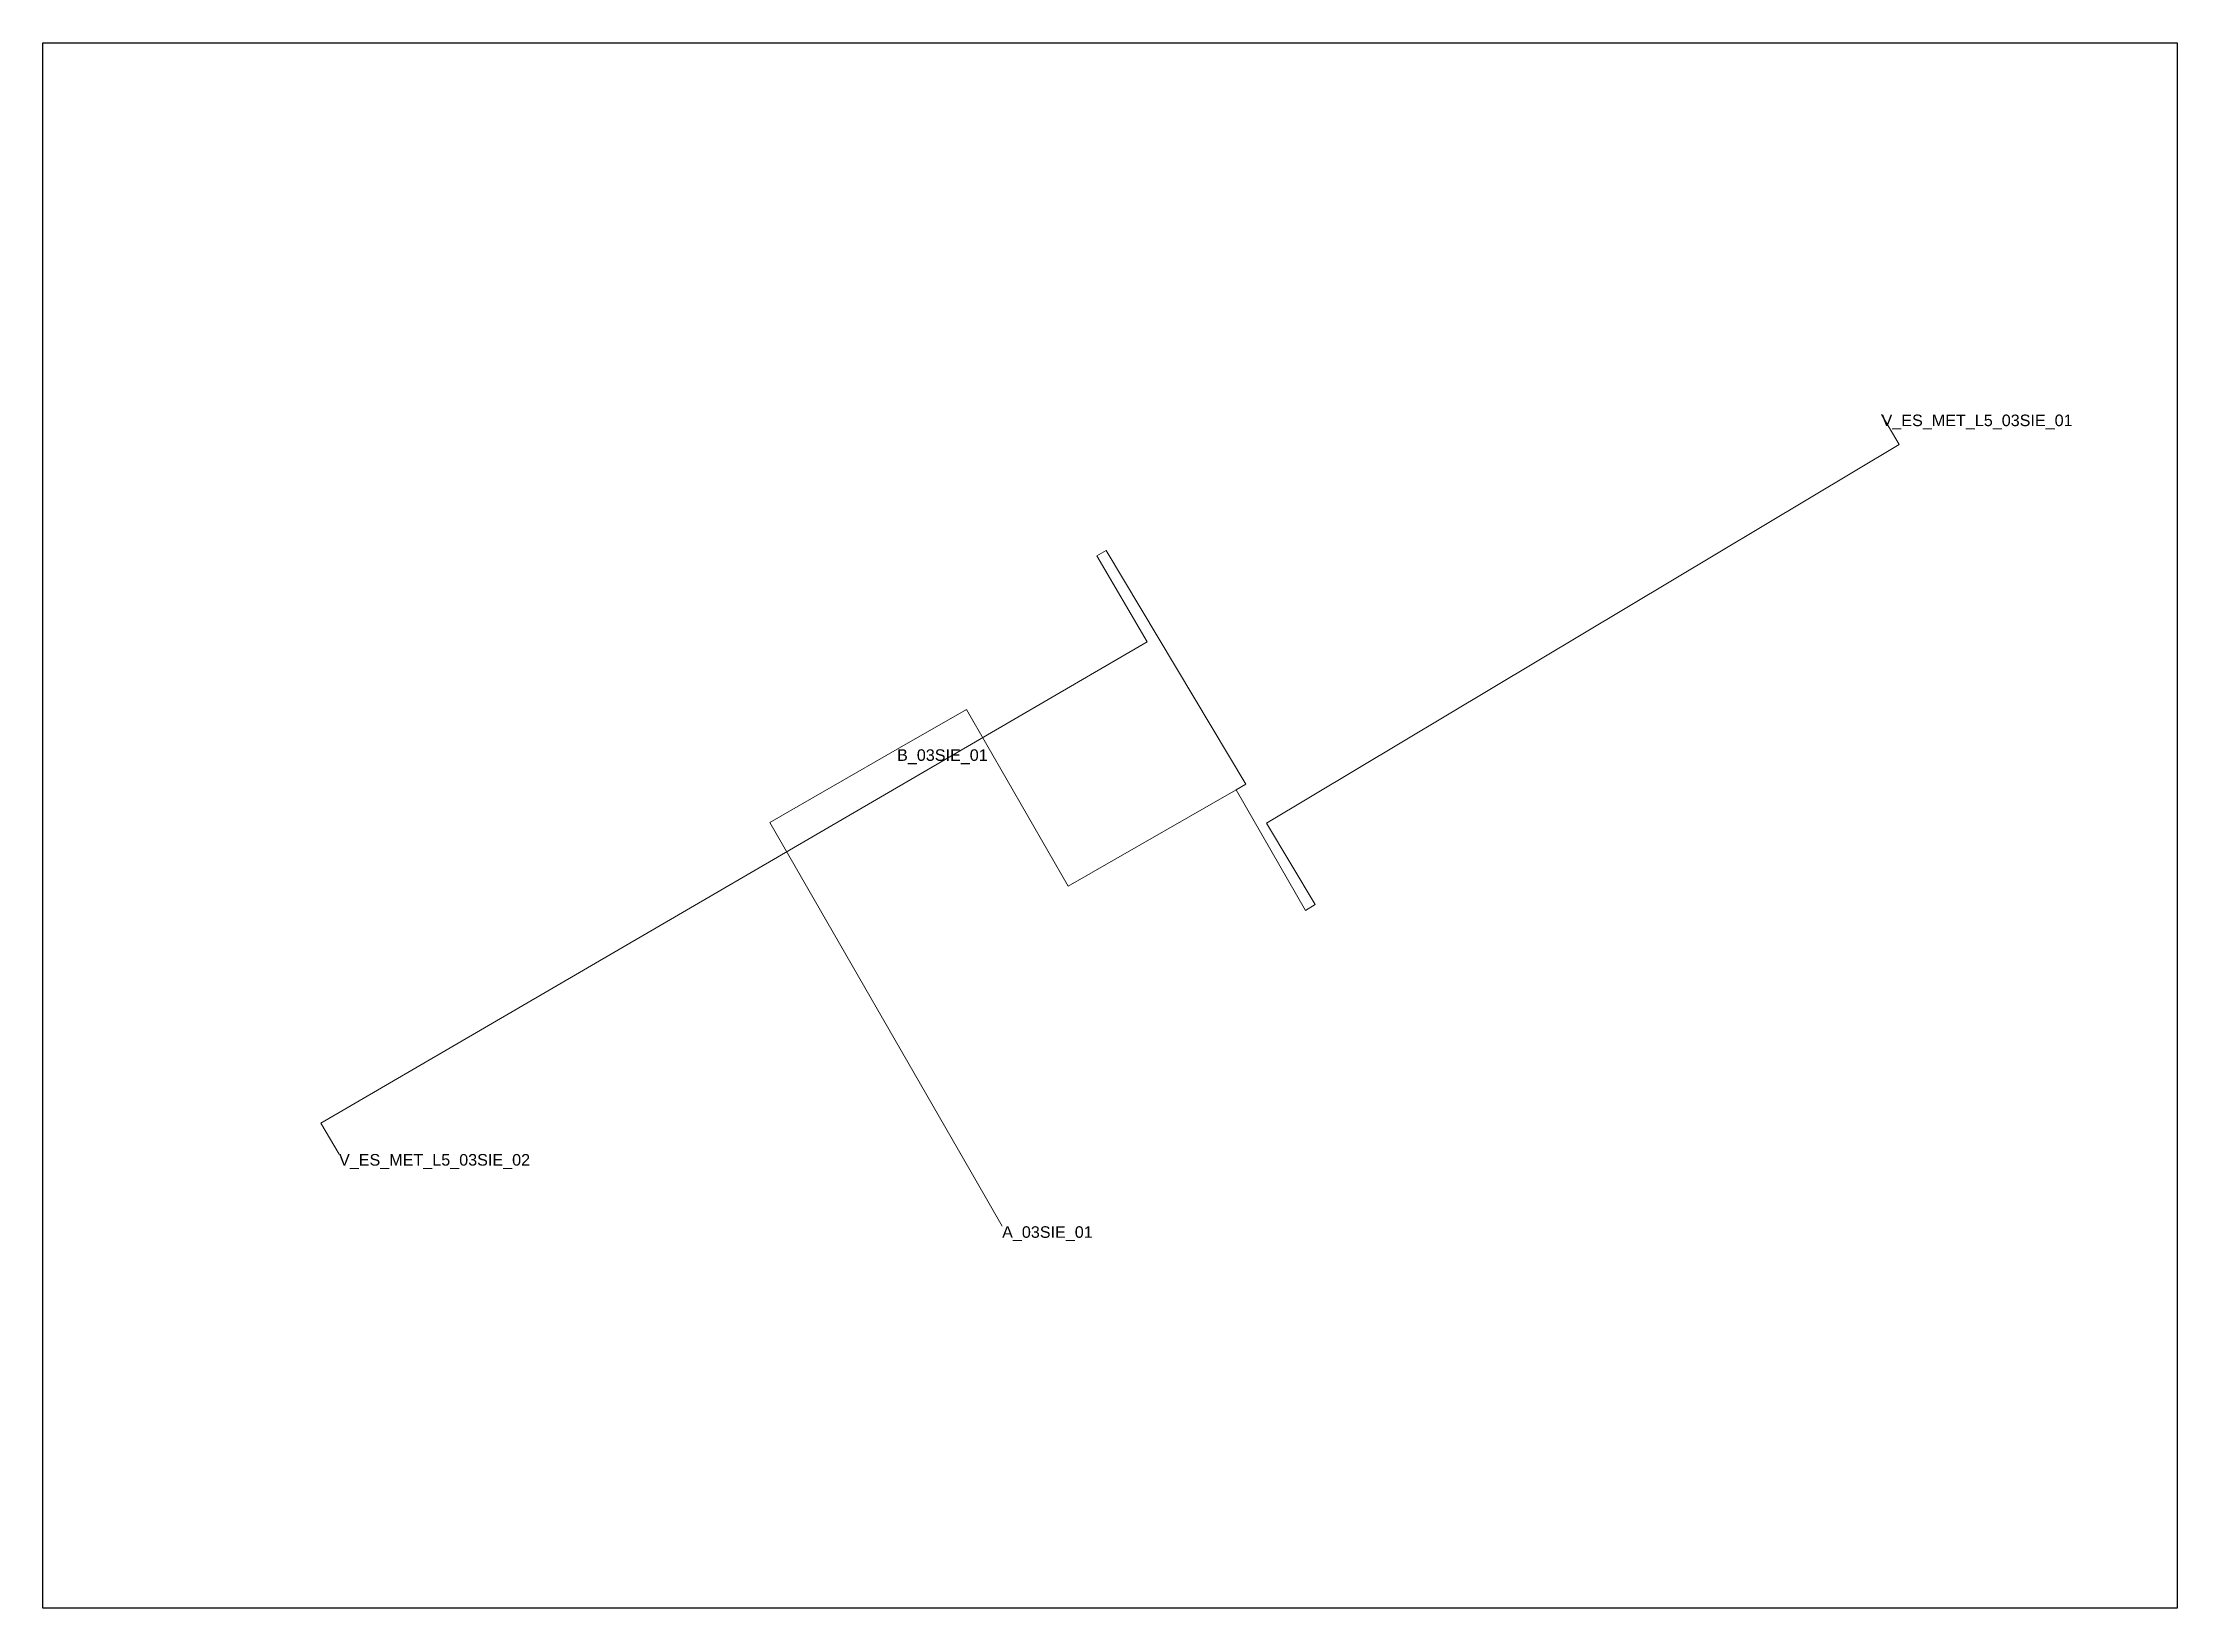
# Model space of a CAD drawing. Header units: metres. Extents: x 423373.2 to 423465.6, y 4579465.5 to 4579533.2.
import ezdxf

# ---------------------------------------------------------------- set-up
doc = ezdxf.new("R2010")
doc.units = ezdxf.units.M
doc.header["$MEASUREMENT"] = 0
for name, color, linetype, lineweight in [('01_A_AccesTren_t', 7, 'Continuous', 0), ('01_C_AccesExt_t', 7, 'Continuous', 0), ('01_I_Ascensor_l', 7, 'Continuous', 0), ('01_I_BarreraTarifaria_t', 7, 'Continuous', 0), ('01_I_Horitzontal_l', 7, 'Continuous', 0)]:
    doc.layers.add(name, color=color, linetype=linetype, lineweight=lineweight)
doc.styles.add('Style-Arial', font='arial.ttf')

# ---------------------------------------------------------------- blocks, each defined once
blk = doc.blocks.new('*U18')
for p, q in [((-46.200299, 33.886968), (-46.198299, 33.886968)), ((-46.200299, 33.886968), (-46.200299, 33.884968)), ((46.200268, 33.886968), (46.198268, 33.886968)), ((46.200268, 33.886968), (46.200268, 33.884968)), ((-46.200299, -33.886942), (-46.200299, -33.884942)), ((-46.200299, -33.886942), (-46.198299, -33.886942)), ((46.200268, -33.886942), (46.198268, -33.886942)), ((46.200268, -33.886942), (46.200268, -33.884942))]:
    blk.add_line(p, q)
at = {"flags": 128}
blk.add_lwpolyline([(-46.200299, 33.886968), (46.200268, 33.886968), (46.200268, -33.886942), (-46.200299, -33.886942), (-46.200299, 33.886968)], dxfattribs=at)

msp = doc.modelspace()

# ---------------------------------------------------------------- linework, layer by layer
at = {"layer": '01_I_Ascensor_l'}
for p, q in [((423419.243872, 4579511.251606, -10), (423418.845383, 4579511.019579, -20)), ((423428.293634, 4579495.920224, -20), (423427.869614, 4579495.666327, -10)), ((423414.744132, 4579481.991924), (423413.672644, 4579483.855436, -10))]:
    msp.add_line(p, q, dxfattribs=at)
at = {"layer": '01_I_Horitzontal_l'}
msp.add_line((423424.86754, 4579500.886446, -10), (423427.869614, 4579495.666327, -10), dxfattribs=at)
at = {"layer": '01_I_Horitzontal_l', "flags": 128}
for points, elevation in [([(423428.293634, 4579495.920224), (423426.186155, 4579499.439806), (423453.575098, 4579515.839936), (423452.811428, 4579517.128573)], -20), ([(423418.845383, 4579511.019579), (423421.019543, 4579507.285629), (423385.248764, 4579486.457438), (423386.039836, 4579485.117673)], -20), ([(423424.86754, 4579500.886446), (423425.292488, 4579501.13236), (423419.243872, 4579511.251606)], -10), ([(423410.197022, 4579502.638684), (423413.201173, 4579504.367544), (423417.608594, 4579496.708993), (423424.86754, 4579500.886446)], -10), ([(423413.672644, 4579483.855436), (423404.687697, 4579499.468121), (423410.197022, 4579502.638684)], -10)]:
    msp.add_lwpolyline(points, dxfattribs=dict(at, elevation=elevation))

# ---------------------------------------------------------------- block references
msp.add_blockref('*U18', (423419.4133, 4579499.3408, -10))

# ---------------------------------------------------------------- texts
at = {"layer": '01_A_AccesTren_t', "char_height": 0.5, "attachment_point": 1, "line_spacing_factor": 1.2, "style": 'Style-Arial'}
for s, insert in [('V_ES_MET_L5_03SIE_01', (423452.811428, 4579517.128573, -20)), ('V_ES_MET_L5_03SIE_02', (423386.039836, 4579485.117673, -20))]:
    msp.add_mtext(s, dxfattribs=dict(at, insert=insert))
at = {"layer": '01_C_AccesExt_t', "insert": (423414.744132, 4579481.991924), "char_height": 0.5, "attachment_point": 1, "line_spacing_factor": 1.2, "style": 'Style-Arial'}
msp.add_mtext('A_03SIE_01', dxfattribs=at)
at = {"layer": '01_I_BarreraTarifaria_t', "insert": (423410.197022, 4579502.638684, -10), "char_height": 0.5, "attachment_point": 1, "line_spacing_factor": 1.2, "style": 'Style-Arial'}
msp.add_mtext('B_03SIE_01', dxfattribs=at)

doc.saveas('drawing.dxf')
